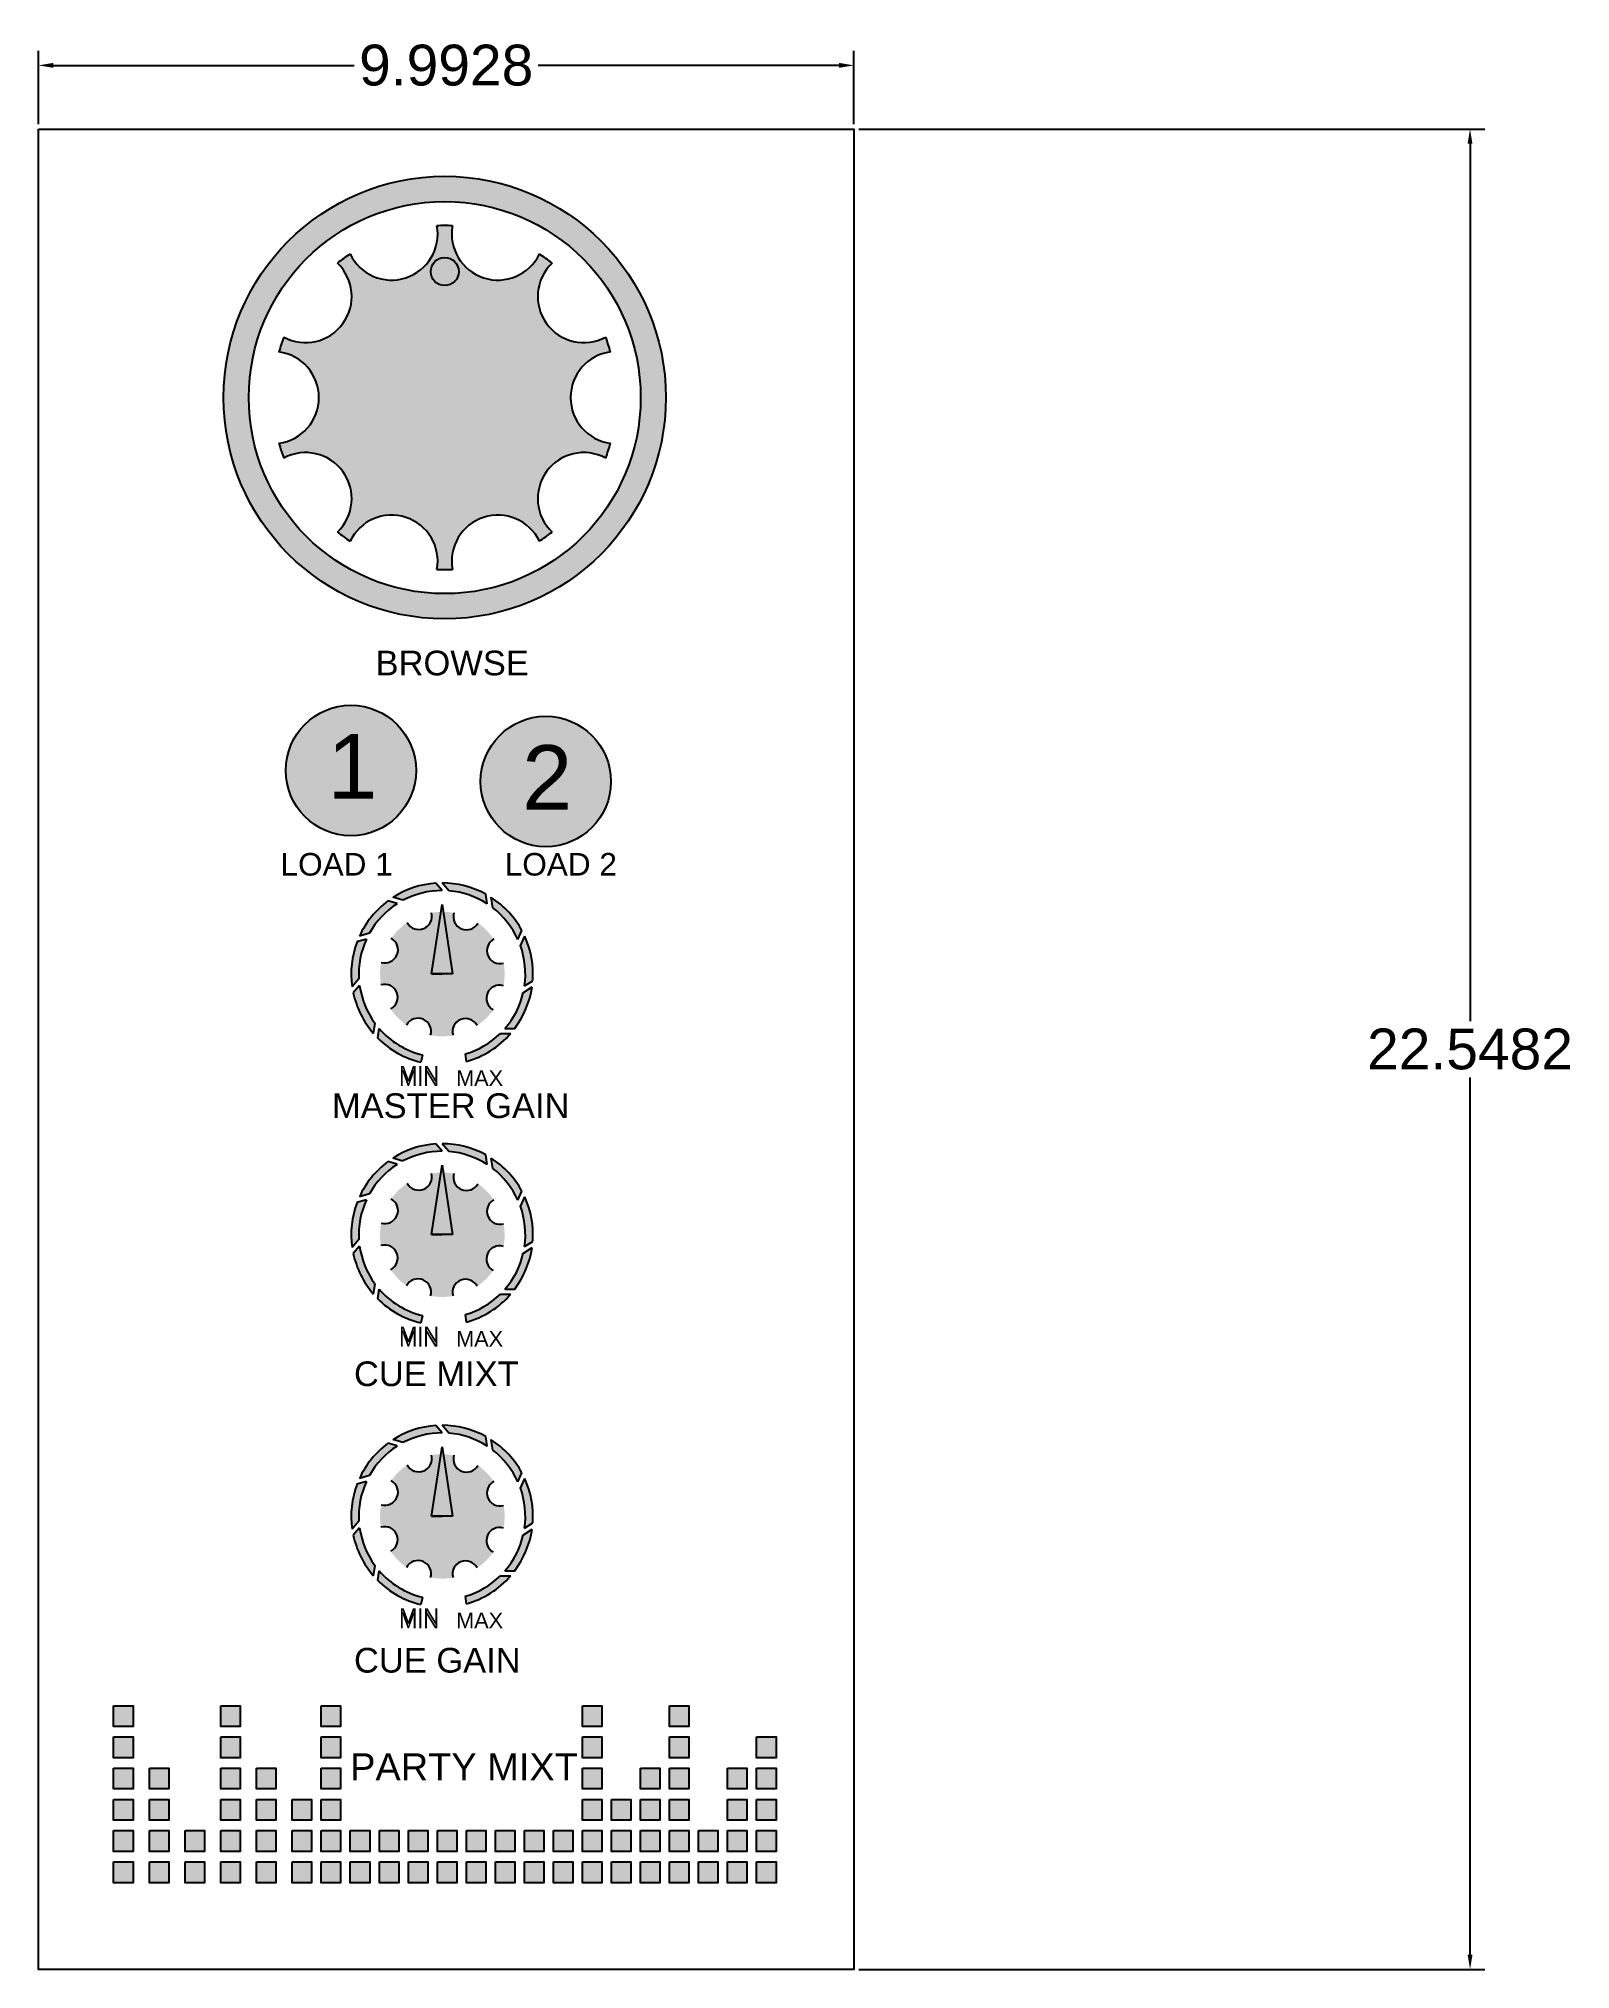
# Model space of a CAD drawing. Header units: millimetres. Extents: x 20 to 38.8, y 1.5 to 25.1.
import ezdxf

# ---------------------------------------------------------------- set-up
doc = ezdxf.new("R2010")
doc.units = ezdxf.units.MM
doc.header["$MEASUREMENT"] = 0
for name, color, linetype in [('[', 1, 'Continuous'), (']', 7, 'Continuous'), ('cotare', 3, 'Continuous'), ('e', 250, 'Continuous'), ('t', 250, 'Continuous')]:
    doc.layers.add(name, color=color, linetype=linetype)
doc.styles.get("Standard").update_dxf_attribs({"font": 'arial.ttf'})
doc.dimstyles.new('Annotative', dxfattribs={"dimscale": 0, "dimtxt": 0.5, "dimasz": 0.18, "dimexe": 0.18, "dimexo": 0.0625, "dimgap": 0.09, "dimtad": 0, "dimtih": 1, "dimtoh": 1, "dimdec": 4, "dimzin": 0, "dimdsep": 46, "dimtxsty": 'Standard', "dimcen": 0.09, "dimadec": 0, "dimazin": 0, "dimtfac": 1, "dimtdec": 4, "dimtofl": 0, "dimtmove": 0, "dimatfit": 3, "dimfxl": 1, "dimtolj": 1, "dimtzin": 0, "dimarcsym": 0})

# ---------------------------------------------------------------- blocks, each defined once
blk = doc.blocks.new('11')
at = {"layer": ']'}
h = blk.add_hatch(color=256, dxfattribs=at)
h.set_gradient(color2=(0, 0, 0))
h.paths.add_polyline_path([(-3.145, 0.585, 1), (0.082, 0.585, 1)])
at = {"layer": 'e'}
blk.add_circle((-1.532, 0.585), 1.614, dxfattribs=at)
at = {"layer": ']', "insert": (-2.117, 1.485), "char_height": 1.6, "attachment_point": 1}
blk.add_mtext_dynamic_manual_height_columns('1', width=1.59951, gutter_width=7.998, heights=[0], dxfattribs=at)
blk = doc.blocks.new('22')
at = {"layer": ']'}
h = blk.add_hatch(color=256, dxfattribs=at)
h.set_gradient(color2=(0, 0, 0))
h.paths.add_polyline_path([(-1.512, 0.29, 1), (0.086, 0.29, 1)])
at = {"layer": 'e'}
blk.add_circle((-0.713, 0.29), 0.799, dxfattribs=at)
at = {"layer": ']', "insert": (-1.003, 0.735), "char_height": 0.792, "attachment_point": 1}
blk.add_mtext_dynamic_manual_height_columns('2', width=0.79174, gutter_width=3.959, heights=[0], dxfattribs=at)
blk = doc.blocks.new('*U15')
at = {"layer": 'e'}
blk.add_arc((-0.46, 0), 0.833, 276.0485, 83.9515, dxfattribs=at)
blk = doc.blocks.new('*U14')
at = {"layer": 'e', "color": 0, "linetype": 'ByBlock', "lineweight": -2, "transparency": 16777216}
for p, rotation in [((15.24, 8.56), 270), ((12.77, 7.53), 314.9999999999999), ((17.71, 7.53), 225.0000000000001), ((18.73, 5.06), 180), ((12.77, 2.59), 45.00000000000001), ((17.71, 2.59), 135), ((15.24, 1.57), 90.00000000000001)]:
    blk.add_blockref('*U15', p, dxfattribs=dict(at, rotation=rotation))
blk.add_blockref('*U15', (11.75, 5.06), dxfattribs=at)
blk = doc.blocks.new('buttt')
h = blk.add_hatch(color=256)
h.dxf.hatch_style = 1
h.paths.add_polyline_path([(-3.95, 7.78), (-3.32, 7.97, -0.123262), (-1.56, 9.84), (-2.15, 10.01, 0.126176)])
h.paths.add_polyline_path([(-3.51, 7.59), (-4.11, 7.41, 0.126176), (-4.42, 4.56), (-3.99, 5.06, -0.123262)])
h.paths.add_polyline_path([(-3.07, 1.6), (-2.97, 2.25, -0.123262), (-3.94, 4.64), (-4.35, 4.17, 0.126176)])
h.paths.add_polyline_path([(-0.05, -0.23), (0.05, 0.23, -0.156532), (-2.71, 1.92), (-2.8, 1.31, 0.138943)])
h.paths.add_polyline_path([(5.66, 1.6), (5, 1.6, -0.124282), (2.76, 0.29), (2.83, -0.19, 0.147758)])
h.paths.add_polyline_path([(7.01, 4.55), (6.46, 4.2, -0.123262), (5.29, 1.91), (5.91, 1.91, 0.126176)])
h.paths.add_polyline_path([(6.54, 4.62), (7.06, 4.95, 0.126176), (6.55, 7.78), (6.28, 7.17, -0.123262)])
h.paths.add_polyline_path([(6.12, 7.57), (6.37, 8.13, 0.126176), (4.42, 10.24), (4.52, 9.58, -0.123262)])
h.paths.add_polyline_path([(1.3, 11.15), (1.73, 10.66, -0.123262), (4.17, 9.83), (4.08, 10.44, 0.126176)])
h.paths.add_polyline_path([(-1.82, 10.24), (-1.19, 10.05, -0.123262), (1.31, 10.67), (0.9, 11.14, 0.126176)])
h = blk.add_hatch(color=256)
h.dxf.hatch_style = 1
h.paths.add_polyline_path([(0.63, 5.38), (1.96, 5.38), (1.31, 9.79)])
at = {"layer": 'e'}
h = blk.add_hatch(color=256, dxfattribs=at)
h.dxf.hatch_style = 1
h.paths.add_polyline_path([(1.24, 9.32, 0.038834), (0.63, 9.26, -0.899637), (-0.91, 8.64, 0.091033), (-1.93, 7.64, -0.899637), (-2.57, 6.11, 0.091033), (-2.58, 4.68, -0.899637), (-1.96, 3.15, 0.091033), (-0.96, 2.13, -0.899637), (0.57, 1.49, 0.091033), (2, 1.48, -0.899637), (3.53, 2.1, 0.091033), (4.55, 3.1, -0.899637), (5.2, 4.63, 0.091033), (5.21, 6.06, -0.899637), (4.58, 7.59, 0.091033), (3.58, 8.61, -0.899637), (2.05, 9.25, 0.043178), (1.38, 9.32), (1.96, 5.38), (0.63, 5.38)])
for p, q in [((1.31, 10.67), (0.9, 11.14)), ((1.73, 10.66), (1.3, 11.15)), ((-1.56, 9.84), (-2.15, 10.01)), ((-1.19, 10.05), (-1.82, 10.24)), ((4.17, 9.83), (4.08, 10.44)), ((4.52, 9.58), (4.42, 10.24)), ((0.63, 5.38), (1.31, 9.79)), ((1.31, 9.79), (1.96, 5.38)), ((-3.51, 7.59), (-4.11, 7.41)), ((-3.32, 7.97), (-3.95, 7.78)), ((6.12, 7.57), (6.37, 8.13)), ((6.28, 7.17), (6.55, 7.78)), ((-3.99, 5.06), (-4.42, 4.56)), ((1.96, 5.38), (0.63, 5.38)), ((0.63, 5.38), (1.29, 5.37)), ((6.54, 4.62), (7.06, 4.95)), ((-3.94, 4.64), (-4.35, 4.17)), ((6.46, 4.2), (7.01, 4.55)), ((-2.97, 2.25), (-3.07, 1.6)), ((-2.71, 1.92), (-2.8, 1.31)), ((5, 1.6), (5.66, 1.6)), ((5.29, 1.91), (5.91, 1.91)), ((0.05, 0.23), (-0.05, -0.23)), ((2.76, 0.29), (2.83, -0.19))]:
    blk.add_line(p, q)
for radius, start, end in [(5.77, 93.9299, 122.6952), (5.77, 61.2026, 89.9679), (5.77, 126.6572, 155.4225), (5.29, 122.6271, 150.7349), (5.29, 89.8999, 118.0076), (5.29, 57.1726, 85.2803), (5.77, 28.4753, 57.2406), (5.29, 24.4453, 52.553), (5.77, 159.3844, 188.1497), (5.29, 155.3544, 183.4621), (5.77, 355.7481, 24.5134), (5.29, 351.718, 19.8258), (5.77, 192.1117, 220.877), (5.29, 188.0817, 216.1894), (5.29, 318.9908, 347.0985), (5.77, 323.0208, 351.7861), (5.77, 224.839, 256.4799), (5.29, 220.8089, 256.3946), (5.29, 286.0332, 314.3712), (5.77, 285.4383, 319.0588)]:
    blk.add_arc((1.3, 5.38), radius, start, end)
at = {"layer": 'e', "rotation": 292.0904647505034}
blk.add_blockref('*U14', (-9.11, 17.59), dxfattribs=at)
at = {"char_height": 0.986, "attachment_point": 1}
for s, insert in [('MIN', (-1.42, -0.46)), ('MIN', (-1.42, -0.74)), ('MAX', (2.19, -0.74))]:
    blk.add_mtext_dynamic_manual_height_columns(s, width=2.247, gutter_width=4.93, heights=[0], dxfattribs=dict(at, insert=insert))
blk = doc.blocks.new('party')
at = {"layer": '['}
h = blk.add_hatch(color=256, dxfattribs=at)
h.paths.add_polyline_path([(0.428, 5.22), (-0.158, 5.22), (-0.158, 4.59), (0.428, 4.59)])
h.paths.add_polyline_path([(0.428, 4.275), (-0.158, 4.275), (-0.158, 3.645), (0.428, 3.645)])
h.paths.add_polyline_path([(0.428, 2.7), (0.428, 3.33), (-0.158, 3.33), (-0.158, 2.7)])
h.paths.add_polyline_path([(0.428, 2.385), (-0.158, 2.385), (-0.158, 1.755), (0.428, 1.755)])
h.paths.add_polyline_path([(0.428, 1.44), (-0.158, 1.44), (-0.158, 0.81), (0.428, 0.81)])
h.paths.add_polyline_path([(0.428, 0.495), (-0.158, 0.495), (-0.158, -0.135), (0.428, -0.135)])
h.paths.add_polyline_path([(1.509, 0.495), (0.924, 0.495), (0.924, -0.135), (1.509, -0.135)])
h.paths.add_polyline_path([(0.924, 0.81), (1.509, 0.81), (1.509, 1.44), (0.924, 1.44)])
h.paths.add_polyline_path([(0.924, 2.385), (0.924, 1.755), (1.509, 1.755), (1.509, 2.385)])
h.paths.add_polyline_path([(1.509, 2.7), (1.509, 3.33), (0.924, 3.33), (0.924, 2.7)])
h.paths.add_polyline_path([(2.59, 1.44), (2.005, 1.44), (2.005, 0.81), (2.59, 0.81)])
h.paths.add_polyline_path([(2.59, 0.495), (2.005, 0.495), (2.005, -0.135), (2.59, -0.135)])
h.paths.add_polyline_path([(3.672, -0.135), (3.672, 0.495), (3.086, 0.495), (3.086, -0.135)])
h.paths.add_polyline_path([(3.086, 0.81), (3.672, 0.81), (3.672, 1.44), (3.086, 1.44)])
h.paths.add_polyline_path([(3.672, 1.755), (3.672, 2.385), (3.086, 2.385), (3.086, 1.755)])
h.paths.add_polyline_path([(3.672, 3.33), (3.086, 3.33), (3.086, 2.7), (3.672, 2.7)])
h.paths.add_polyline_path([(3.672, 4.275), (3.086, 4.275), (3.086, 3.645), (3.672, 3.645)])
h.paths.add_polyline_path([(3.086, 4.59), (3.672, 4.59), (3.672, 5.22), (3.086, 5.22)])
h.paths.add_polyline_path([(4.167, 2.7), (4.753, 2.7), (4.753, 3.33), (4.167, 3.33)])
h.paths.add_polyline_path([(4.167, 1.755), (4.753, 1.755), (4.753, 2.385), (4.167, 2.385)])
h.paths.add_polyline_path([(4.167, 1.44), (4.167, 0.81), (4.753, 0.81), (4.753, 1.44)])
h.paths.add_polyline_path([(4.753, 0.495), (4.167, 0.495), (4.167, -0.135), (4.753, -0.135)])
h.paths.add_polyline_path([(5.248, -0.135), (5.834, -0.135), (5.834, 0.495), (5.248, 0.495)])
h.paths.add_polyline_path([(5.248, 1.44), (5.248, 0.81), (5.834, 0.81), (5.834, 1.44)])
h.paths.add_polyline_path([(5.248, 1.755), (5.834, 1.755), (5.834, 2.385), (5.248, 2.385)])
h.paths.add_polyline_path([(6.712, -0.135), (6.712, 0.495), (6.127, 0.495), (6.127, -0.135)])
h.paths.add_polyline_path([(6.712, 1.44), (6.127, 1.44), (6.127, 0.81), (6.712, 0.81)])
h.paths.add_polyline_path([(6.712, 1.755), (6.712, 2.385), (6.127, 2.385), (6.127, 1.755)])
h.paths.add_polyline_path([(6.127, 3.33), (6.127, 2.7), (6.712, 2.7), (6.712, 3.33)])
h.paths.add_polyline_path([(6.127, 4.275), (6.127, 3.645), (6.712, 3.645), (6.712, 4.275)])
h.paths.add_polyline_path([(6.712, 5.22), (6.127, 5.22), (6.127, 4.59), (6.712, 4.59)])
h.paths.add_polyline_path([(7.005, 1.44), (7.005, 0.81), (7.591, 0.81), (7.591, 1.44)])
h.paths.add_polyline_path([(8.469, 1.44), (7.884, 1.44), (7.884, 0.81), (8.469, 0.81)])
h.paths.add_polyline_path([(9.348, 1.44), (8.762, 1.44), (8.762, 0.81), (9.348, 0.81)])
h.paths.add_polyline_path([(10.226, 1.44), (9.641, 1.44), (9.641, 0.81), (10.226, 0.81)])
h.paths.add_polyline_path([(10.519, 1.44), (10.519, 0.81), (11.105, 0.81), (11.105, 1.44)])
h.paths.add_polyline_path([(11.398, 1.44), (11.398, 0.81), (11.983, 0.81), (11.983, 1.44)])
h.paths.add_polyline_path([(12.862, 1.44), (12.276, 1.44), (12.276, 0.81), (12.862, 0.81)])
h.paths.add_polyline_path([(13.74, 1.44), (13.155, 1.44), (13.155, 0.81), (13.74, 0.81)])
h.paths.add_polyline_path([(14.619, 0.81), (14.619, 1.44), (14.033, 1.44), (14.033, 0.81)])
h.paths.add_polyline_path([(14.619, 2.385), (14.033, 2.385), (14.033, 1.755), (14.619, 1.755)])
h.paths.add_polyline_path([(14.033, 3.33), (14.033, 2.7), (14.619, 2.7), (14.619, 3.33)])
h.paths.add_polyline_path([(14.619, 3.645), (14.619, 4.275), (14.033, 4.275), (14.033, 3.645)])
h.paths.add_polyline_path([(14.619, 4.59), (14.619, 5.22), (14.033, 5.22), (14.033, 4.59)])
h.paths.add_polyline_path([(17.254, 5.22), (16.668, 5.22), (16.668, 4.59), (17.254, 4.59)])
h.paths.add_polyline_path([(17.254, 4.275), (16.668, 4.275), (16.668, 3.645), (17.254, 3.645)])
h.paths.add_polyline_path([(17.254, 3.33), (16.668, 3.33), (16.668, 2.7), (17.254, 2.7)])
h.paths.add_polyline_path([(17.254, 2.385), (16.668, 2.385), (16.668, 1.755), (17.254, 1.755)])
h.paths.add_polyline_path([(17.254, 1.44), (16.668, 1.44), (16.668, 0.81), (17.254, 0.81)])
h.paths.add_polyline_path([(16.668, 0.495), (16.668, -0.135), (17.254, -0.135), (17.254, 0.495)])
h.paths.add_polyline_path([(15.79, -0.135), (16.376, -0.135), (16.376, 0.495), (15.79, 0.495)])
h.paths.add_polyline_path([(15.79, 0.81), (16.376, 0.81), (16.376, 1.44), (15.79, 1.44)])
h.paths.add_polyline_path([(15.79, 2.385), (15.79, 1.755), (16.376, 1.755), (16.376, 2.385)])
h.paths.add_polyline_path([(16.376, 2.7), (16.376, 3.33), (15.79, 3.33), (15.79, 2.7)])
h.paths.add_polyline_path([(15.497, 1.755), (15.497, 2.385), (14.912, 2.385), (14.912, 1.755)])
h.paths.add_polyline_path([(15.497, 1.44), (14.912, 1.44), (14.912, 0.81), (15.497, 0.81)])
h.paths.add_polyline_path([(15.497, -0.135), (15.497, 0.495), (14.912, 0.495), (14.912, -0.135)])
h.paths.add_polyline_path([(14.619, -0.135), (14.619, 0.495), (14.033, 0.495), (14.033, -0.135)])
h.paths.add_polyline_path([(13.155, -0.135), (13.74, -0.135), (13.74, 0.495), (13.155, 0.495)])
h.paths.add_polyline_path([(12.276, -0.135), (12.862, -0.135), (12.862, 0.495), (12.276, 0.495)])
h.paths.add_polyline_path([(11.983, 0.495), (11.398, 0.495), (11.398, -0.135), (11.983, -0.135)])
h.paths.add_polyline_path([(11.105, -0.135), (11.105, 0.495), (10.519, 0.495), (10.519, -0.135)])
h.paths.add_polyline_path([(10.226, -0.135), (10.226, 0.495), (9.641, 0.495), (9.641, -0.135)])
h.paths.add_polyline_path([(8.762, -0.135), (9.348, -0.135), (9.348, 0.495), (8.762, 0.495)])
h.paths.add_polyline_path([(8.469, 0.495), (7.884, 0.495), (7.884, -0.135), (8.469, -0.135)])
h.paths.add_polyline_path([(7.591, 0.495), (7.005, 0.495), (7.005, -0.135), (7.591, -0.135)])
h.paths.add_polyline_path([(18.133, 0.495), (17.547, 0.495), (17.547, -0.135), (18.133, -0.135)])
h.paths.add_polyline_path([(18.133, 1.44), (17.547, 1.44), (17.547, 0.81), (18.133, 0.81)])
h.paths.add_polyline_path([(19.011, 1.44), (18.425, 1.44), (18.425, 0.81), (19.011, 0.81)])
h.paths.add_polyline_path([(19.011, 0.495), (18.425, 0.495), (18.425, -0.135), (19.011, -0.135)])
h.paths.add_polyline_path([(19.89, 0.495), (19.304, 0.495), (19.304, -0.135), (19.89, -0.135)])
h.paths.add_polyline_path([(19.89, 1.44), (19.304, 1.44), (19.304, 0.81), (19.89, 0.81)])
h.paths.add_polyline_path([(19.89, 1.755), (19.89, 2.385), (19.304, 2.385), (19.304, 1.755)])
h.paths.add_polyline_path([(19.89, 3.33), (19.304, 3.33), (19.304, 2.7), (19.89, 2.7)])
h.paths.add_polyline_path([(19.89, 3.645), (19.89, 4.275), (19.304, 4.275), (19.304, 3.645)])
h.paths.add_polyline_path([(19.011, 3.33), (18.425, 3.33), (18.425, 2.7), (19.011, 2.7)])
h.paths.add_polyline_path([(18.425, 2.385), (18.425, 1.755), (19.011, 1.755), (19.011, 2.385)])
for points in [[(-0.158, 5.22), (0.428, 5.22), (0.428, 4.59), (-0.158, 4.59)], [(3.086, 5.22), (3.672, 5.22), (3.672, 4.59), (3.086, 4.59)], [(6.127, 5.22), (6.712, 5.22), (6.712, 4.59), (6.127, 4.59)], [(14.033, 5.22), (14.619, 5.22), (14.619, 4.59), (14.033, 4.59)], [(16.668, 5.22), (17.254, 5.22), (17.254, 4.59), (16.668, 4.59)], [(-0.158, 4.275), (0.428, 4.275), (0.428, 3.645), (-0.158, 3.645)], [(3.086, 4.275), (3.672, 4.275), (3.672, 3.645), (3.086, 3.645)], [(6.127, 4.275), (6.712, 4.275), (6.712, 3.645), (6.127, 3.645)], [(14.033, 4.275), (14.619, 4.275), (14.619, 3.645), (14.033, 3.645)], [(16.668, 4.275), (17.254, 4.275), (17.254, 3.645), (16.668, 3.645)], [(19.304, 4.275), (19.89, 4.275), (19.89, 3.645), (19.304, 3.645)], [(-0.158, 3.33), (0.428, 3.33), (0.428, 2.7), (-0.158, 2.7)], [(0.924, 3.33), (1.509, 3.33), (1.509, 2.7), (0.924, 2.7)], [(3.086, 3.33), (3.672, 3.33), (3.672, 2.7), (3.086, 2.7)], [(4.167, 3.33), (4.753, 3.33), (4.753, 2.7), (4.167, 2.7)], [(6.127, 3.33), (6.712, 3.33), (6.712, 2.7), (6.127, 2.7)], [(14.033, 3.33), (14.619, 3.33), (14.619, 2.7), (14.033, 2.7)], [(15.79, 3.33), (16.376, 3.33), (16.376, 2.7), (15.79, 2.7)], [(16.668, 3.33), (17.254, 3.33), (17.254, 2.7), (16.668, 2.7)], [(18.425, 3.33), (19.011, 3.33), (19.011, 2.7), (18.425, 2.7)], [(19.304, 3.33), (19.89, 3.33), (19.89, 2.7), (19.304, 2.7)], [(-0.158, 2.385), (0.428, 2.385), (0.428, 1.755), (-0.158, 1.755)], [(0.924, 2.385), (1.509, 2.385), (1.509, 1.755), (0.924, 1.755)], [(3.086, 2.385), (3.672, 2.385), (3.672, 1.755), (3.086, 1.755)], [(4.167, 2.385), (4.753, 2.385), (4.753, 1.755), (4.167, 1.755)], [(5.248, 2.385), (5.834, 2.385), (5.834, 1.755), (5.248, 1.755)], [(5.248, 2.385), (5.834, 2.385), (5.834, 1.755), (5.248, 1.755)], [(6.127, 2.385), (6.712, 2.385), (6.712, 1.755), (6.127, 1.755)], [(14.033, 2.385), (14.619, 2.385), (14.619, 1.755), (14.033, 1.755)], [(14.912, 2.385), (15.497, 2.385), (15.497, 1.755), (14.912, 1.755)], [(14.912, 2.385), (15.497, 2.385), (15.497, 1.755), (14.912, 1.755)], [(15.79, 2.385), (16.376, 2.385), (16.376, 1.755), (15.79, 1.755)], [(16.668, 2.385), (17.254, 2.385), (17.254, 1.755), (16.668, 1.755)], [(18.425, 2.385), (19.011, 2.385), (19.011, 1.755), (18.425, 1.755)], [(19.304, 2.385), (19.89, 2.385), (19.89, 1.755), (19.304, 1.755)], [(-0.158, 1.44), (0.428, 1.44), (0.428, 0.81), (-0.158, 0.81)], [(0.924, 1.44), (1.509, 1.44), (1.509, 0.81), (0.924, 0.81)], [(2.005, 1.44), (2.59, 1.44), (2.59, 0.81), (2.005, 0.81)], [(3.086, 1.44), (3.672, 1.44), (3.672, 0.81), (3.086, 0.81)], [(4.167, 1.44), (4.753, 1.44), (4.753, 0.81), (4.167, 0.81)], [(5.248, 1.44), (5.834, 1.44), (5.834, 0.81), (5.248, 0.81)], [(5.248, 1.44), (5.834, 1.44), (5.834, 0.81), (5.248, 0.81)], [(6.127, 1.44), (6.712, 1.44), (6.712, 0.81), (6.127, 0.81)], [(7.005, 1.44), (7.591, 1.44), (7.591, 0.81), (7.005, 0.81)], [(7.884, 1.44), (8.469, 1.44), (8.469, 0.81), (7.884, 0.81)], [(8.762, 1.44), (9.348, 1.44), (9.348, 0.81), (8.762, 0.81)], [(9.641, 1.44), (10.226, 1.44), (10.226, 0.81), (9.641, 0.81)], [(10.519, 1.44), (11.105, 1.44), (11.105, 0.81), (10.519, 0.81)], [(11.398, 1.44), (11.983, 1.44), (11.983, 0.81), (11.398, 0.81)], [(12.276, 1.44), (12.862, 1.44), (12.862, 0.81), (12.276, 0.81)], [(13.155, 1.44), (13.74, 1.44), (13.74, 0.81), (13.155, 0.81)], [(14.033, 1.44), (14.619, 1.44), (14.619, 0.81), (14.033, 0.81)], [(14.912, 1.44), (15.497, 1.44), (15.497, 0.81), (14.912, 0.81)], [(14.912, 1.44), (15.497, 1.44), (15.497, 0.81), (14.912, 0.81)], [(15.79, 1.44), (16.376, 1.44), (16.376, 0.81), (15.79, 0.81)], [(16.668, 1.44), (17.254, 1.44), (17.254, 0.81), (16.668, 0.81)], [(17.547, 1.44), (18.133, 1.44), (18.133, 0.81), (17.547, 0.81)], [(18.425, 1.44), (19.011, 1.44), (19.011, 0.81), (18.425, 0.81)], [(19.304, 1.44), (19.89, 1.44), (19.89, 0.81), (19.304, 0.81)], [(-0.158, 0.495), (0.428, 0.495), (0.428, -0.135), (-0.158, -0.135)], [(0.924, 0.495), (1.509, 0.495), (1.509, -0.135), (0.924, -0.135)], [(2.005, 0.495), (2.59, 0.495), (2.59, -0.135), (2.005, -0.135)], [(3.086, 0.495), (3.672, 0.495), (3.672, -0.135), (3.086, -0.135)], [(4.167, 0.495), (4.753, 0.495), (4.753, -0.135), (4.167, -0.135)], [(5.248, 0.495), (5.834, 0.495), (5.834, -0.135), (5.248, -0.135)], [(6.127, 0.495), (6.712, 0.495), (6.712, -0.135), (6.127, -0.135)], [(7.005, 0.495), (7.591, 0.495), (7.591, -0.135), (7.005, -0.135)], [(7.884, 0.495), (8.469, 0.495), (8.469, -0.135), (7.884, -0.135)], [(8.762, 0.495), (9.348, 0.495), (9.348, -0.135), (8.762, -0.135)], [(9.641, 0.495), (10.226, 0.495), (10.226, -0.135), (9.641, -0.135)], [(10.519, 0.495), (11.105, 0.495), (11.105, -0.135), (10.519, -0.135)], [(11.398, 0.495), (11.983, 0.495), (11.983, -0.135), (11.398, -0.135)], [(12.276, 0.495), (12.862, 0.495), (12.862, -0.135), (12.276, -0.135)], [(13.155, 0.495), (13.74, 0.495), (13.74, -0.135), (13.155, -0.135)], [(14.033, 0.495), (14.619, 0.495), (14.619, -0.135), (14.033, -0.135)], [(14.912, 0.495), (15.497, 0.495), (15.497, -0.135), (14.912, -0.135)], [(15.79, 0.495), (16.376, 0.495), (16.376, -0.135), (15.79, -0.135)], [(16.668, 0.495), (17.254, 0.495), (17.254, -0.135), (16.668, -0.135)], [(17.547, 0.495), (18.133, 0.495), (18.133, -0.135), (17.547, -0.135)], [(18.425, 0.495), (19.011, 0.495), (19.011, -0.135), (18.425, -0.135)], [(19.304, 0.495), (19.89, 0.495), (19.89, -0.135), (19.304, -0.135)]]:
    blk.add_lwpolyline(points, close=True, dxfattribs=at)
at = {"layer": ']', "insert": (6.999, 3.78), "char_height": 0.8226, "attachment_point": 1}
blk.add_mtext_dynamic_manual_height_columns('PARTY MIXT', width=7.42931, gutter_width=4.113, heights=[3.534], dxfattribs=at)
blk = doc.blocks.new('cerc')
blk.add_circle((7.467, 13.692), 0.405)
at = {"layer": 't'}
for centre, radius, start, end in [((5.931, 14.777), 1.332, 205.6985, 10.3015), ((7.467, 10.05), 4.97, 87.3969, 92.6031), ((9.003, 14.777), 1.332, 169.6985, 334.3015), ((7.467, 10.05), 4.97, 123.3969, 128.6031), ((7.467, 10.05), 4.97, 51.3969, 56.6031), ((3.446, 12.972), 1.332, 241.6985, 46.3015), ((11.488, 12.972), 1.332, 133.6985, 298.3015), ((7.467, 10.05), 4.97, 15.3969, 20.6031), ((2.497, 10.05), 1.332, 277.6985, 82.3015), ((12.437, 10.05), 1.332, 97.6985, 262.3015), ((3.446, 7.129), 1.332, 313.6985, 118.3015), ((11.488, 7.129), 1.332, 61.6985, 226.3015), ((7.467, 10.05), 4.97, 339.3969, 344.6031), ((7.467, 10.05), 4.97, 231.3969, 236.6031), ((5.931, 5.323), 1.332, 349.6985, 154.3015), ((9.003, 5.323), 1.332, 25.6985, 190.3015), ((7.467, 10.05), 4.97, 303.3969, 308.6031), ((7.467, 10.05), 4.97, 267.3969, 272.6031)]:
    blk.add_arc(centre, radius, start, end, dxfattribs=at)
blk = doc.blocks.new('cercc')
at = {"layer": 't'}
for start, end in [(159.3969, 164.6031), (195.3969, 200.6031)]:
    blk.add_arc((7.467, 10.05), 4.97, start, end, dxfattribs=at)
blk.add_blockref('cerc', (0, 0))
blk = doc.blocks.new('c')
at = {"xscale": 0.4762572919921473, "yscale": 0.4762572919921473, "zscale": 0.4762572919921473}
blk.add_blockref('cercc', (-2.079, -2.937), dxfattribs=at)
blk = doc.blocks.new('ce')
at = {"xscale": 1.415923796573332, "yscale": 1.415923796573332, "zscale": 1.415923796573332}
blk.add_blockref('c', (-2.091, -2.619), dxfattribs=at)
blk = doc.blocks.new('buuuu')
h = blk.add_hatch(color=256)
h.dxf.hatch_style = 1
h.paths.add_polyline_path([(25.176, 19.447, 1), (24.833, 19.447, 1)])
at = {"layer": '['}
h = blk.add_hatch(color=256, dxfattribs=at)
h.paths.add_polyline_path([(22.293, 17.903, 1), (27.715, 17.903, 1)])
h.paths.add_polyline_path([(27.406, 17.903, -1), (22.602, 17.903, -1)], flags=16)
at = {"layer": 't'}
h = blk.add_hatch(color=256, dxfattribs=at)
h.dxf.hatch_style = 1
h.paths.add_polyline_path([(27.036, 18.463, 0.02272), (26.977, 18.645, -0.873917), (26.319, 19.55, 0.02272), (26.164, 19.663, -0.873917), (25.1, 20.009, 0.02272), (24.908, 20.009, -0.873917), (23.844, 19.663, 0.02272), (23.689, 19.55, -0.873917), (23.031, 18.645, 0.02272), (22.972, 18.463, -0.873917), (22.972, 17.344, 0.02272), (23.031, 17.161, -0.873917), (23.689, 16.256, 0.02272), (23.844, 16.144, -0.873917), (24.908, 15.798, 0.02272), (25.1, 15.798, -0.873917), (26.164, 16.144, 0.02272), (26.319, 16.256, -0.873917), (26.977, 17.161, 0.02272), (27.036, 17.344, -0.873917)])
h.paths.add_polyline_path([(24.833, 19.447, -1), (25.176, 19.447, -1)], flags=16)
at = {"layer": '['}
for radius in [2.711, 2.402, 2.402]:
    blk.add_circle((25.004, 17.903), radius, dxfattribs=at)
at = {"xscale": 0.6288581071854118, "yscale": 0.6288581071854118, "zscale": 0.6288581071854118}
blk.add_blockref('ce', (25.004, 17.903), dxfattribs=at)
blk = doc.blocks.new('centru')
at = {"layer": 't'}
blk.add_lwpolyline([(0, 22.548), (9.993, 22.548), (9.993, 0), (0, 0)], close=True, dxfattribs=at)
at = {"layer": '['}
blk.add_blockref('buuuu', (-20.026, 1.356), dxfattribs=at)
at = {"layer": '[', "xscale": 0.4049920838142498, "yscale": 0.4049920838142498, "zscale": 0.4049920838142498}
blk.add_blockref('party', (0.984, 1.117), dxfattribs=at)
at = {"layer": ']'}
for name, p, xscale, yscale, zscale in [('11', (4.587, 14.4), 0.4949898827223933, 0.4949898827223933, 0.4949898827223933), ('buttt', (4.695, 11.159), 0.1930247977709561, 0.1930247977709561, 0.1930247977709561), ('buttt', (4.695, 7.965), 0.1930247977709561, 0.1930247977709561, 0.1930247977709561), ('buttt', (4.695, 4.514), 0.1930247977709561, 0.1930247977709561, 0.1930247977709561)]:
    blk.add_blockref(name, p, dxfattribs=dict(at, xscale=xscale, yscale=yscale, zscale=zscale))
blk.add_blockref('22', (6.93, 14.265), dxfattribs=at)
at = {"layer": ']', "attachment_point": 1}
for s, width, gutter_width, insert, char_height in [('BROWSE', 3.14251, 1.513, (4.131, 16.158), 0.3025), ('LOAD 1', 1.36342, 1.384, (2.966, 13.679), 0.2767), ('LOAD 2', 1.36342, 1.384, (5.714, 13.679), 0.2767), ('MASTER GAIN', 3.14251, 1.513, (3.596, 10.734), 0.30252), ('CUE MIXT', 2.06131, 1.513, (3.866, 7.449), 0.3025), ('CUE GAIN', 2.06131, 1.513, (3.866, 3.939), 0.3025)]:
    blk.add_mtext_dynamic_manual_height_columns(s, width=width, gutter_width=gutter_width, heights=[0], dxfattribs=dict(at, insert=insert, char_height=char_height))
blk = doc.blocks.new('*D29')
at = {"layer": 'cotare', "color": 0, "lineweight": -2, "transparency": 16777216}
for p, q in [((30.081, 24.021), (37.752, 24.021)), ((37.572, 23.841), (37.572, 13.092)), ((37.572, 1.653), (37.572, 12.401)), ((30.081, 1.473), (37.752, 1.473))]:
    blk.add_line(p, q, dxfattribs=at)
at = {"layer": 'cotare', "color": 0, "transparency": 16777216}
for points in [[(37.542, 23.841), (37.602, 23.841), (37.572, 24.021)], [(37.542, 1.653), (37.602, 1.653), (37.572, 1.473)]]:
    blk.add_solid(points, dxfattribs=at)
at = {"layer": 'Defpoints', "color": 0, "transparency": 16777216}
for p in [(30.018, 24.021), (30.018, 1.473), (37.572, 1.473)]:
    blk.add_point(p, dxfattribs=at)
at = {"layer": 'cotare', "color": 0, "transparency": 16777216, "insert": (37.572, 12.747), "char_height": 0.5, "attachment_point": 5}
blk.add_mtext('\\A1;22.5482', dxfattribs=at)
blk = doc.blocks.new('*D30')
at = {"layer": 'cotare', "color": 0, "lineweight": -2, "transparency": 16777216}
for p, q in [((20.026, 24.083), (20.026, 24.982)), ((30.018, 24.083), (30.018, 24.982)), ((20.206, 24.802), (23.894, 24.802)), ((29.838, 24.802), (26.15, 24.802))]:
    blk.add_line(p, q, dxfattribs=at)
at = {"layer": 'cotare', "color": 0, "transparency": 16777216}
for points in [[(20.206, 24.832), (20.206, 24.772), (20.026, 24.802)], [(29.838, 24.832), (29.838, 24.772), (30.018, 24.802)]]:
    blk.add_solid(points, dxfattribs=at)
at = {"layer": 'Defpoints', "color": 0, "transparency": 16777216}
for p in [(30.018, 24.802), (20.026, 24.021), (30.018, 24.021)]:
    blk.add_point(p, dxfattribs=at)
at = {"layer": 'cotare', "color": 0, "transparency": 16777216, "insert": (25.022, 24.802), "char_height": 0.5, "attachment_point": 5}
blk.add_mtext('\\A1;9.9928', dxfattribs=at)

msp = doc.modelspace()

# ---------------------------------------------------------------- block references
at = {"layer": '['}
msp.add_blockref('centru', (20.02555, 1.47251), dxfattribs=at)

# ---------------------------------------------------------------- dimensions: what is measured, and where the dimension line sits
at = {"layer": 'cotare'}
dim = msp.add_linear_dim(base=(30.01836, 24.80162), p1=(20.02555, 24.02073), p2=(30.01836, 24.02073), dimstyle='Annotative', dxfattribs=at)
dim.commit()
dim.dimension.update_dxf_attribs({"geometry": '*D30', "text_midpoint": (25.02196, 24.80162)})
dim = msp.add_linear_dim(base=(37.57179, 1.47251), p1=(30.01836, 24.02073), p2=(30.01836, 1.47251), angle=90, dimstyle='Annotative', dxfattribs=at)
dim.commit()
dim.dimension.update_dxf_attribs({"geometry": '*D29', "text_midpoint": (37.57179, 12.74662)})

doc.saveas('drawing.dxf')
